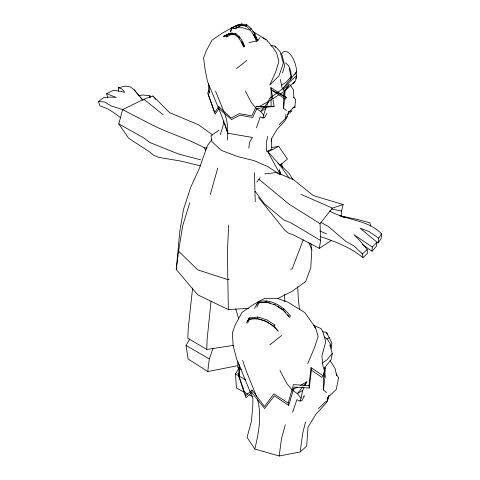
<?xml version="1.0" encoding="UTF-8"?>
<svg xmlns="http://www.w3.org/2000/svg" width="480" height="480" viewBox="0 0 480 480"><rect width="100%" height="100%" fill="white"/><g stroke="black" fill="none" stroke-linecap="round" stroke-linejoin="round"><path stroke-width="0.72" d="M284.898 97.158L284.91 90.192M326.586 392.598L323.466 389.928L324.984 377.334L325.002 367.806L324.708 369.204M286.302 110.568L283.56 108.222L283.698 97.986M283.716 96.522L284.472 90.87M323.466 389.928L323.67 374.106L324.408 370.608M237.84 361.68L237.702 367.302L241.512 369.45M270.912 87.618L271.164 89.802L285.456 99.066L286.38 97.554L270.912 87.618L274.122 106.302L256.272 106.44L251.82 115.812L239.298 113.652L231.21 118.038L218.718 106.596L214.758 112.53L207.732 93.306L208.458 90.774L208.662 83.478M233.826 345.324L206.79 349.452L207.09 339.654L211.032 301.218M239.892 366.48L239.346 376.902L238.782 374.538L239.088 364.338M218.718 106.596L218.964 108.72L215.154 114.078L208.374 94.782L209.316 92.502L209.532 85.866M228.672 225.144L227.406 251.898L228.324 309.564L248.526 308.334M311.376 370.122L321.894 377.352L322.944 375.63L311.088 367.638L311.376 370.122L309.246 388.062L294.108 387.054L288.714 405.402L274.35 395.844L264.624 408.528L251.868 392.646L252 389.982L245.766 395.7L237.966 373.086L238.782 374.538M271.236 141.222L271.368 139.02L276.936 129.558L285.066 120.624L287.28 116.364M341.196 216.312L341.508 211.068L343.134 204.558L313.218 195.552L293.286 179.484L276.402 172.53L264.708 173.868M279.156 124.602L285.642 118.404L285.888 114.348M362.442 244.632L372.006 251.178L372.27 247.038L377.016 242.178L359.988 228.12L369.132 231.642L378.672 238.128L378.138 242.946L376.848 242.316M323.67 374.106L324.744 371.094L325.002 367.806M228.324 309.564L197.778 294.894L176.25 269.496L179.802 231.51L183.462 209.586L190.752 187.14L199.014 169.224L207.414 145.584L211.914 139.632M224.328 112.716C227.844 121.398 228.414 131.022 227.172 140.244M329.46 210.834C345.972 220.662 367.68 219.294 381.552 233.832L381.072 238.752L378.138 242.946M248.856 148.218L249.42 142.566L252.45 137.466L227.796 133.236L221.604 115.608L207.426 81.33L205.188 69.906L203.556 58.032L206.13 51.126L211.974 40.23L221.766 33.426L231.87 27.81L231.378 28.14L230.55 32.01L231.648 28.512M309.246 388.062L308.982 385.59L311.088 367.638M237.024 365.79L207.78 371.568L209.304 358.884L213.12 348.084M283.56 108.222L284.808 97.896M176.25 269.496L178.602 251.19L182.616 226.038L189.798 202.698M307.728 363.594L314.532 347.562L318.102 336.504L315.702 328.062L304.896 312.654L287.724 302.088L276.882 298.296L264.588 298.344L253.08 304.74L241.92 312.486L235.272 324.9L232.344 332.766L233.13 345.672L236.742 359.298L252.894 398.346L252.798 406.032L251.43 421.35L247.044 437.448L254.79 448.992L279.18 456L300.21 451.95L302.586 433.932L305.46 422.04M279.18 456L281.478 438.696L285.318 424.806M256.47 127.848L260.208 116.814L262.98 117.984C264.288 111.234 267.396 105.132 269.34 98.67L282.66 88.698L296.604 75.576L296.49 69.642A16.578 7.626 76.3 0 0 289.812 53.826A16.578 7.626 76.3 0 0 281.442 54.264M192.612 288.072L188.292 327.756L187.782 338.226L206.79 349.452M258.474 197.49L284.544 229.914L288.222 233.004L293.772 235.086L319.32 248.352L320.646 240.474L320.052 223.65L332.424 208.122L343.134 204.558M296.022 78.924L296.604 75.576L295.596 80.436L294.246 82.584A16.578 7.626 76.3 0 1 292.5 83.712M377.016 242.178L376.26 246.504L372.006 251.178M290.55 80.238C292.038 74.28 290.832 66.642 285.582 62.892M329.766 344.904L332.238 353.508L331.158 359.574L324.06 368.646M223.902 120.984L222.702 127.14L220.362 134.592M292.608 412.284L296.862 399.714L300.018 401.052L301.122 398.154L302.616 390.504L303.924 387.828M254.79 448.992C258.84 432.69 261.948 415.428 257.388 398.88M267.756 136.41L266.31 142.938L266.406 151.476M200.52 165.912L181.302 161.166L158.976 157.416L153.474 155.208L149.502 151.794L128.598 138.234L118.8 123.936L122.58 109.638L143.826 99.234L152.952 95.994L169.614 112.644L198.882 124.98L212.688 135.03M224.628 36.012L223.536 36.396L228.714 33.882L231.822 33.084L235.926 33.696L239.37 36.822L242.286 40.824L244.578 46.524L243.66 46.71M300.21 451.95L306.702 446.1L307.992 427.206L315.918 414.228L326.634 402.426L328.95 395.496L327.432 398.046M210.276 194.592L217.734 168.126M330.954 346.59L331.938 343.104L326.478 332.334L322.284 331.626M288.714 405.402L288.168 403.056L293.478 384.624L308.982 385.59M282.486 73.02L284.718 65.634L282.054 55.02L281.076 54.054M225.18 36.228L226.83 36.87L227.664 34.488L228.714 33.882L230.766 33.696L234.846 34.314L238.296 37.446L244.578 46.524L242.592 42.648M246.414 26.034C243.438 24.942 239.436 23.928 236.538 25.752L235.494 28.734L231.378 28.14L237.852 24.99L241.734 24L246.864 24.762L251.172 28.674L254.814 33.672L257.682 40.794L248.946 42.63M283.746 94.332L284.688 91.68L288.942 84.504M303.234 239.766L292.164 268.974L290.7 269.214M326.634 402.426L328.14 398.952L327.99 397.464M304.908 385.818L306.876 381.804L300.498 385.374M246.456 322.896L249.306 317.934L257.862 317.022L266.826 319.872L274.944 325.026L274.038 326.316L278.376 331.224M247.428 321.642L249.306 317.934M254.532 308.478L258.294 301.68C270.99 298.416 283.5 306.468 290.73 316.458M256.728 304.77L258.294 301.68M247.626 323.1L249.618 319.308C260.16 317.112 271.128 322.8 277.716 330.882M256.77 307.2L259.092 302.778L266.706 301.902M257.328 302.946L266.1 302.094L266.85 300.774M262.98 117.984L264.582 117.57L266.976 113.37M248.322 319.206L257.094 318.354L257.862 317.022M207.78 371.568L188.088 358.956L186.036 345.45L189.786 339.012M247.704 393.978L236.454 388.122L235.476 373.998L238.848 368.196M294.702 74.892L296.622 71.688L282.66 88.698M227.964 35.076L228.714 33.882L230.298 34.794L231.822 34.302L235.926 34.914M378.672 238.128L381.552 233.832M289.794 317.682L283.044 310.056L283.932 308.772M246.864 24.762L245.514 25.536L249.828 29.448L257.682 40.794L259.902 37.728M273.846 326.544L274.944 325.026M256.836 182.094L260.178 177.582M285.642 118.404L287.07 116.574L288.312 112.392L294.75 106.53L294.828 107.718L295.578 99.438L293.61 97.176M271.464 99.522L268.998 101.088L260.622 111.474L263.946 115.44M302.79 386.874L297.336 393.636L301.122 398.154M303.696 385.746L306.876 381.804M332.238 353.508L326.802 359.952L322.164 363.132M328.266 397.092L336.3 389.358L338.616 377.67L336.054 374.028M318.444 408.594L325.836 401.532M320.058 236.466C335.16 241.608 350.574 247.302 362.928 257.7L367.434 253.404L367.188 249.504L359.958 240.792L353.952 234.714L372.27 247.038M294.924 81.51L285.486 90.27L289.278 84.558L283.35 89.712M362.928 257.7L362.382 253.956L367.188 249.504M287.778 114.51L292.11 110.712L288.234 111.888M251.868 392.646L245.898 397.716L238.356 375.084L239.346 376.902M236.466 68.64L246.876 60.384M269.826 344.85L281.676 335.442M120.786 117.81L113.592 112.482L106.77 108.426L99.894 105.84L98.448 101.574L103.842 97.464L111.018 97.068L116.196 97.44L106.62 93.666L107.73 97.986M292.344 108.3L294.75 106.53M219.12 130.116L211.014 135.72L211.962 141.666L221.49 150.456L237.732 156.546L254.316 160.722L267.786 166.602L279.93 174.51M281.454 85.356L286.494 81.9L291.264 76.248L289.092 68.688M319.32 248.352L331.404 240.42M272.7 98.736L278.868 94.818M280.722 93.642L284.424 91.296M226.83 36.87L230.298 34.794L230.766 33.696L231.822 33.084M265.26 108.726L260.622 111.474L256.686 108.69M302.616 390.504L297.336 393.636L292.782 390.414M241.734 24L236.538 25.752L231.378 28.14L237.852 24.99M234.846 34.314L235.926 33.696M249.828 29.448L251.172 28.674M239.37 36.822L238.296 37.446L239.37 38.04L236.418 35.358M256.446 41.346L253.512 34.422L254.814 33.672L254.814 34.686M258.66 106.872L268.998 101.088M292.848 389.652L297.312 387.156M225.21 35.712L228.714 33.882M303.288 396.45L304.572 395.796L301.848 400.578L300.018 401.052M277.542 298.656L292.038 291.33L305.688 281.58L310.788 267.648L311.814 249.906L310.812 243.432M106.62 93.666L113.7 90.156L124.812 92.34L121.758 88.818L118.26 87.786L118.68 91.23M267.756 151.518L271.776 149.52L271.368 139.02M326.736 338.988L329.376 337.728M223.536 36.396L227.664 34.488L230.766 33.696L231.822 34.302M289.152 178.134L280.08 165.294L287.424 159.066L278.652 146.214L273.438 149.196L268.968 151.098M280.188 174.264L267.516 151.242L271.398 149.526M246.864 26.28L241.734 25.524L239.832 26.136L235.494 28.734L234.12 28.194M118.26 87.786L125.574 86.046L130.506 87.024L134.154 89.808L142.842 100.044M271.548 147.69L278.652 146.214M229.236 279.336L227.772 279.576L197.778 269.91L178.602 251.19M274.122 106.302L256.824 108.576L252.654 117.522L239.976 115.146L231.6 119.58L218.964 108.72M256.272 106.44L271.074 106.584L271.164 89.802L286.38 97.554M236.286 27.702L242.664 27.774L249.45 30.096M122.58 109.638L148.728 123.114C166.566 132.798 186.57 138.012 204.42 147.834L207.294 147.954M98.448 101.574L104.562 101.976L111.39 106.08L123.192 109.698M150.078 97.212L149.952 95.772L142.5 94.938L139.164 95.958L134.154 89.808M236.538 25.752L239.832 26.136L240.414 24.762L241.734 25.524M271.11 45.51L274.998 46.104L280.212 51.792L283.338 63.192L278.97 75.858L269.748 85.104L275.718 71.892L278.85 61.32L276.606 52.854L272.478 46.758L271.2 46.158M263.124 117.318L264.582 117.57M331.38 208.956L341.508 211.068M200.664 159.81L178.674 154.08L149.418 142.356L143.814 137.916L118.8 123.936M266.1 302.094L274.998 304.92L283.044 310.056M257.094 318.354L265.986 321.186L274.038 326.316M267.378 302.124L270.732 303.24M273.42 304.134L275.436 304.8M345.084 217.812L339.534 215.64L357.798 219.546L369.888 222.756L370.662 226.086M313.422 325.308L320.94 328.536L323.094 332.244L325.698 341.946L321.876 355.986L322.92 365.898L324.744 371.094M301.116 194.4L332.424 208.122M319.788 230.952L326.61 233.952M249.03 394.668L253.002 396.732M321.054 222.402L328.176 226.356L345.924 241.488L354.222 246.114L362.382 253.956M186.036 345.45L209.304 358.884M235.476 373.998L245.814 379.968M320.646 240.474L290.538 222.63L283.788 219.936L264.042 203.37L255.078 191.226M252.81 31.488L267.258 40.374M320.052 223.65L289.23 204.288L258.924 179.298M288.168 403.056L273.918 393.84L264.504 406.524L252 389.982M277.254 306.006L282.714 309.612M314.562 327.222L315.702 328.062M143.826 99.234L163.14 114.738M324.672 337.044L327.636 339.636L330.39 343.884L331.728 348.54M277.98 163.278L280.08 165.294L267.516 151.242M279.948 164.502L289.044 173.43L292.968 179.598M283.806 310.554L285.738 312.72M287.67 314.892L289.122 316.518M140.574 97.572L142.926 100.26M152.952 95.994L155.778 99.354M256.122 108.294L251.37 102.576L245.37 91.116M292.212 390.012L286.8 383.502L279.96 370.446M284.688 91.68L282.012 87.744L280.332 79.476M290.328 85.074L293.358 89.694L293.91 97.746M330.006 360.402L335.106 368.544L336.714 375.744M327.054 398.688L327.456 399.444M253.512 34.422L255.726 38.688M243.198 45.192L241.248 41.424L243.594 46.962M255.45 36.438L257.682 40.794M311.148 248.604L311.814 249.906L308.718 242.4M208.458 90.774L209.316 92.502M204.42 147.834L205.698 150.396M215.532 91.014L223.776 111.348M256.716 396.834L245.976 370.332L242.652 360.354M326.478 332.334L327.474 334.86M274.998 46.104L275.46 47.352M280.974 174.618L279.324 169.722L280.386 174.258M224.55 123.03L227.796 133.236M235.752 308.976L238.728 318.9M281.694 163.626L282.33 167.25M324.714 374.448L324.984 377.334M284.382 294.36L284.934 301.722M297.72 286.716L298.284 299.106L299.58 309.798M254.436 172.734L255.234 201.678M149.952 95.772L149.988 97.686M262.734 37.83A16.296 11.85 59.8 0 1 266.046 39.852M267.084 40.716A16.296 11.85 59.8 0 1 271.098 45.564"/></g></svg>
